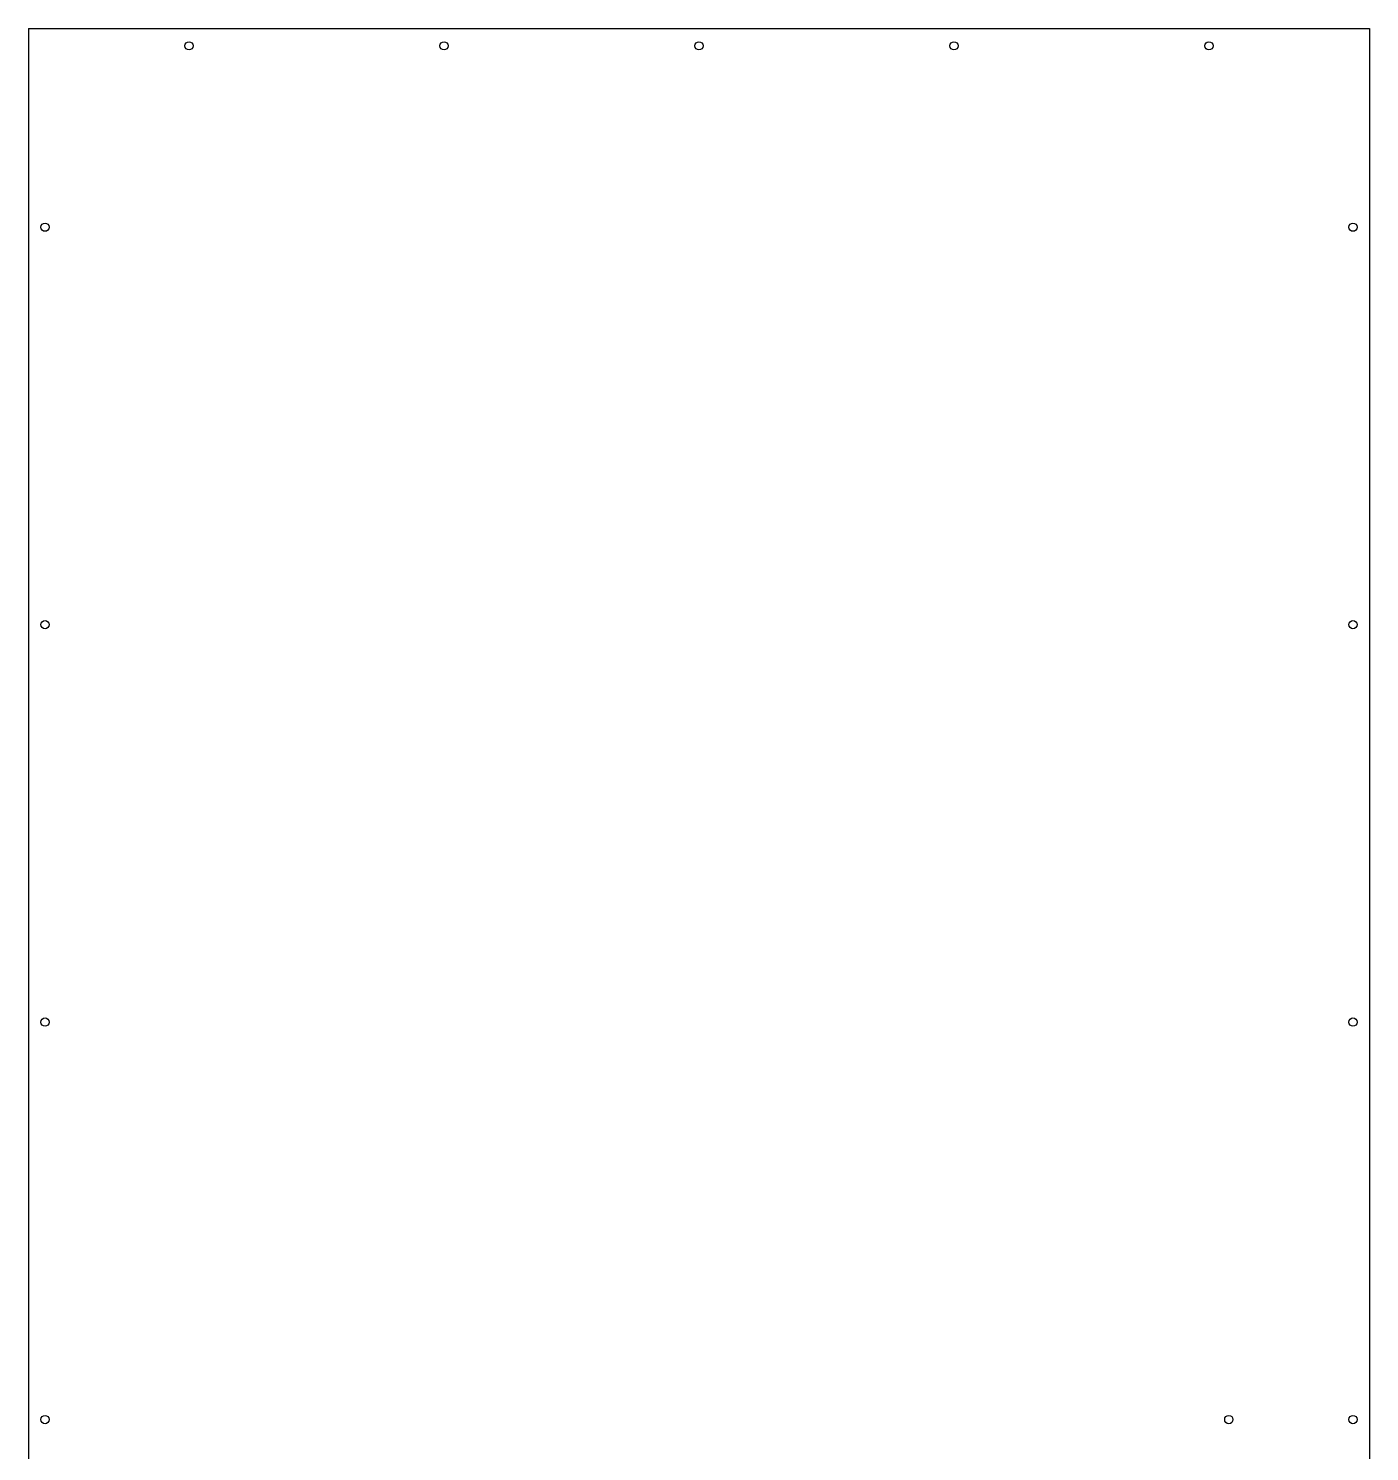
# Model space of a CAD drawing. Extents: x 0 to 20.3, y 0 to 42.
# Drawn here: x 0 to 20.25, y 20.52 to 42 of the extents above; entities that cross this region are included whole.
import ezdxf

# ---------------------------------------------------------------- set-up
doc = ezdxf.new("R2010")
doc.units = 0
doc.header["$LTSCALE"] = 5
doc.header["$MEASUREMENT"] = 0
doc.layers.add('Z0_CUT500', color=4, linetype='Continuous')
doc.layers.add('Z0_WOODOUTLINE', color=5, linetype='Continuous')

msp = doc.modelspace()

# ---------------------------------------------------------------- linework, layer by layer
at = {"layer": 'Z0_CUT500', "color": 5, "linetype": 'Continuous', "lineweight": 25}
for centre in [(2.425, 41.738), (6.275, 41.738), (10.125, 41.738), (13.975, 41.738), (17.825, 41.738), (0.25, 39), (20, 39), (0.25, 33), (20, 33), (0.25, 27), (20, 27), (0.25, 21), (18.125, 21), (20, 21)]:
    msp.add_circle(centre, 0.0625, dxfattribs=at)
at = {"layer": 'Z0_WOODOUTLINE', "color": 5, "linetype": 'Continuous', "lineweight": 25}
for p, q in [((0, 42), (0, 3.602)), ((0, 42), (20.25, 42)), ((20.25, 42), (20.25, 4.165))]:
    msp.add_line(p, q, dxfattribs=at)

doc.saveas('drawing.dxf')
